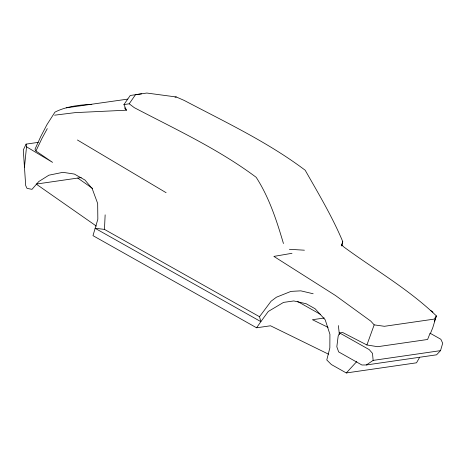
<?xml version="1.0" encoding="UTF-8"?>
<svg xmlns="http://www.w3.org/2000/svg" width="466" height="466" viewBox="0 0 466 466"><rect width="100%" height="100%" fill="white"/><g stroke="black" fill="none" stroke-linecap="round" stroke-linejoin="round"><path stroke-width="0.7" d="M38.224 142.369L26.096 144.122L23.3 149.976L25.7 185.59L27.04 188.386L32.014 189.33L38.824 181.519L48.889 175.193L62.904 172.327L74.356 174.063L84.969 180.045L92.192 188.631L97.668 203.491L97.843 219.23L92.979 235.65L256.58 327.79L260.867 321.651L259.51 316.711L104.466 229.389L105.141 214.855M24.465 167.148L26.527 146.813L26.096 144.122M342.743 241.58L341.928 246.077L341.636 244.819L342.743 241.58C332.345 216.789 318.447 193.576 305.178 170.224C267.88 142.136 225.358 122.121 184.233 100.446L176.317 96.986L146.819 93.043L135.507 94.674L129.204 103.796L123.933 104.6L126.443 110.203L75.271 112.621L54.598 115.184M430.06 333.307L427.596 339.481L377.652 346.698L366.905 344.98L342.691 332.508L339.627 332.951L338.188 335.963L336.825 346.756L338.642 351.9L361.901 365L366.381 364.965L436.578 354.818L440.516 350.648L442.7 343.226L440.848 339.277L430.135 333.242M366.905 344.98L374.175 324.866L370.75 321.103L335.462 295.491L273.868 256.405L291.984 253.294M434.423 321.243L436.362 315.878C408.694 289.205 374.891 269.779 344.013 247.096L341.636 244.819M430.246 333.889L432.739 327.825L436.362 315.878L434.353 319.082L384.415 326.299L374.175 324.866M26.527 146.813L52.571 162.372L35.94 151.001L41.981 138.385L47.287 128.639M419.691 357.23L416.511 362.81L346.308 372.957L331.361 364.534L326.783 359.968L329.846 347.921L329.916 334.273L325.204 319.816L315.08 308.742L306.197 303.739L293.79 300.943L283.538 302.399L268.276 311.463L260.867 321.651L95.064 228.264L104.466 229.389M123.933 104.6L130.235 95.478L141.542 93.841M259.51 316.711L271.066 301.24L276.408 297.221L290.988 291.384L300.803 290.842L313.152 293.755M346.308 372.957L356.787 361.529M366.381 364.965L373.144 360.387L440.516 350.648M175 97.19L176.317 96.986M81.247 177.563L36.202 184.076L96.392 226.115M256.58 327.79L270.519 325.781L328.542 354.195M324.301 318.004L312.453 319.717L328.099 327.382M66.219 107.844L127.853 99.101M289.38 249.293L304.415 250.201M297.221 301.275L320.684 314.492M339.627 332.951L369.235 349.622L372.503 353.374L373.144 360.387M77.426 139.998L166.106 192.697M77.746 178.07L92.641 188.474M430.59 310.408L432.937 312.115M129.204 103.796L134.29 107.663C175.682 129.344 218.601 149.196 256.178 177.307C269.214 197.502 276.693 220.634 283.45 243.532M124.416 107.815L126.443 110.203M35.94 151.001L34.997 149.225L40.758 136.532L46.967 124.62L54.93 112.16A491.473 104.699 25.5 0 1 91.802 104.349M338.392 325.583L339.37 334.652"/></g></svg>
